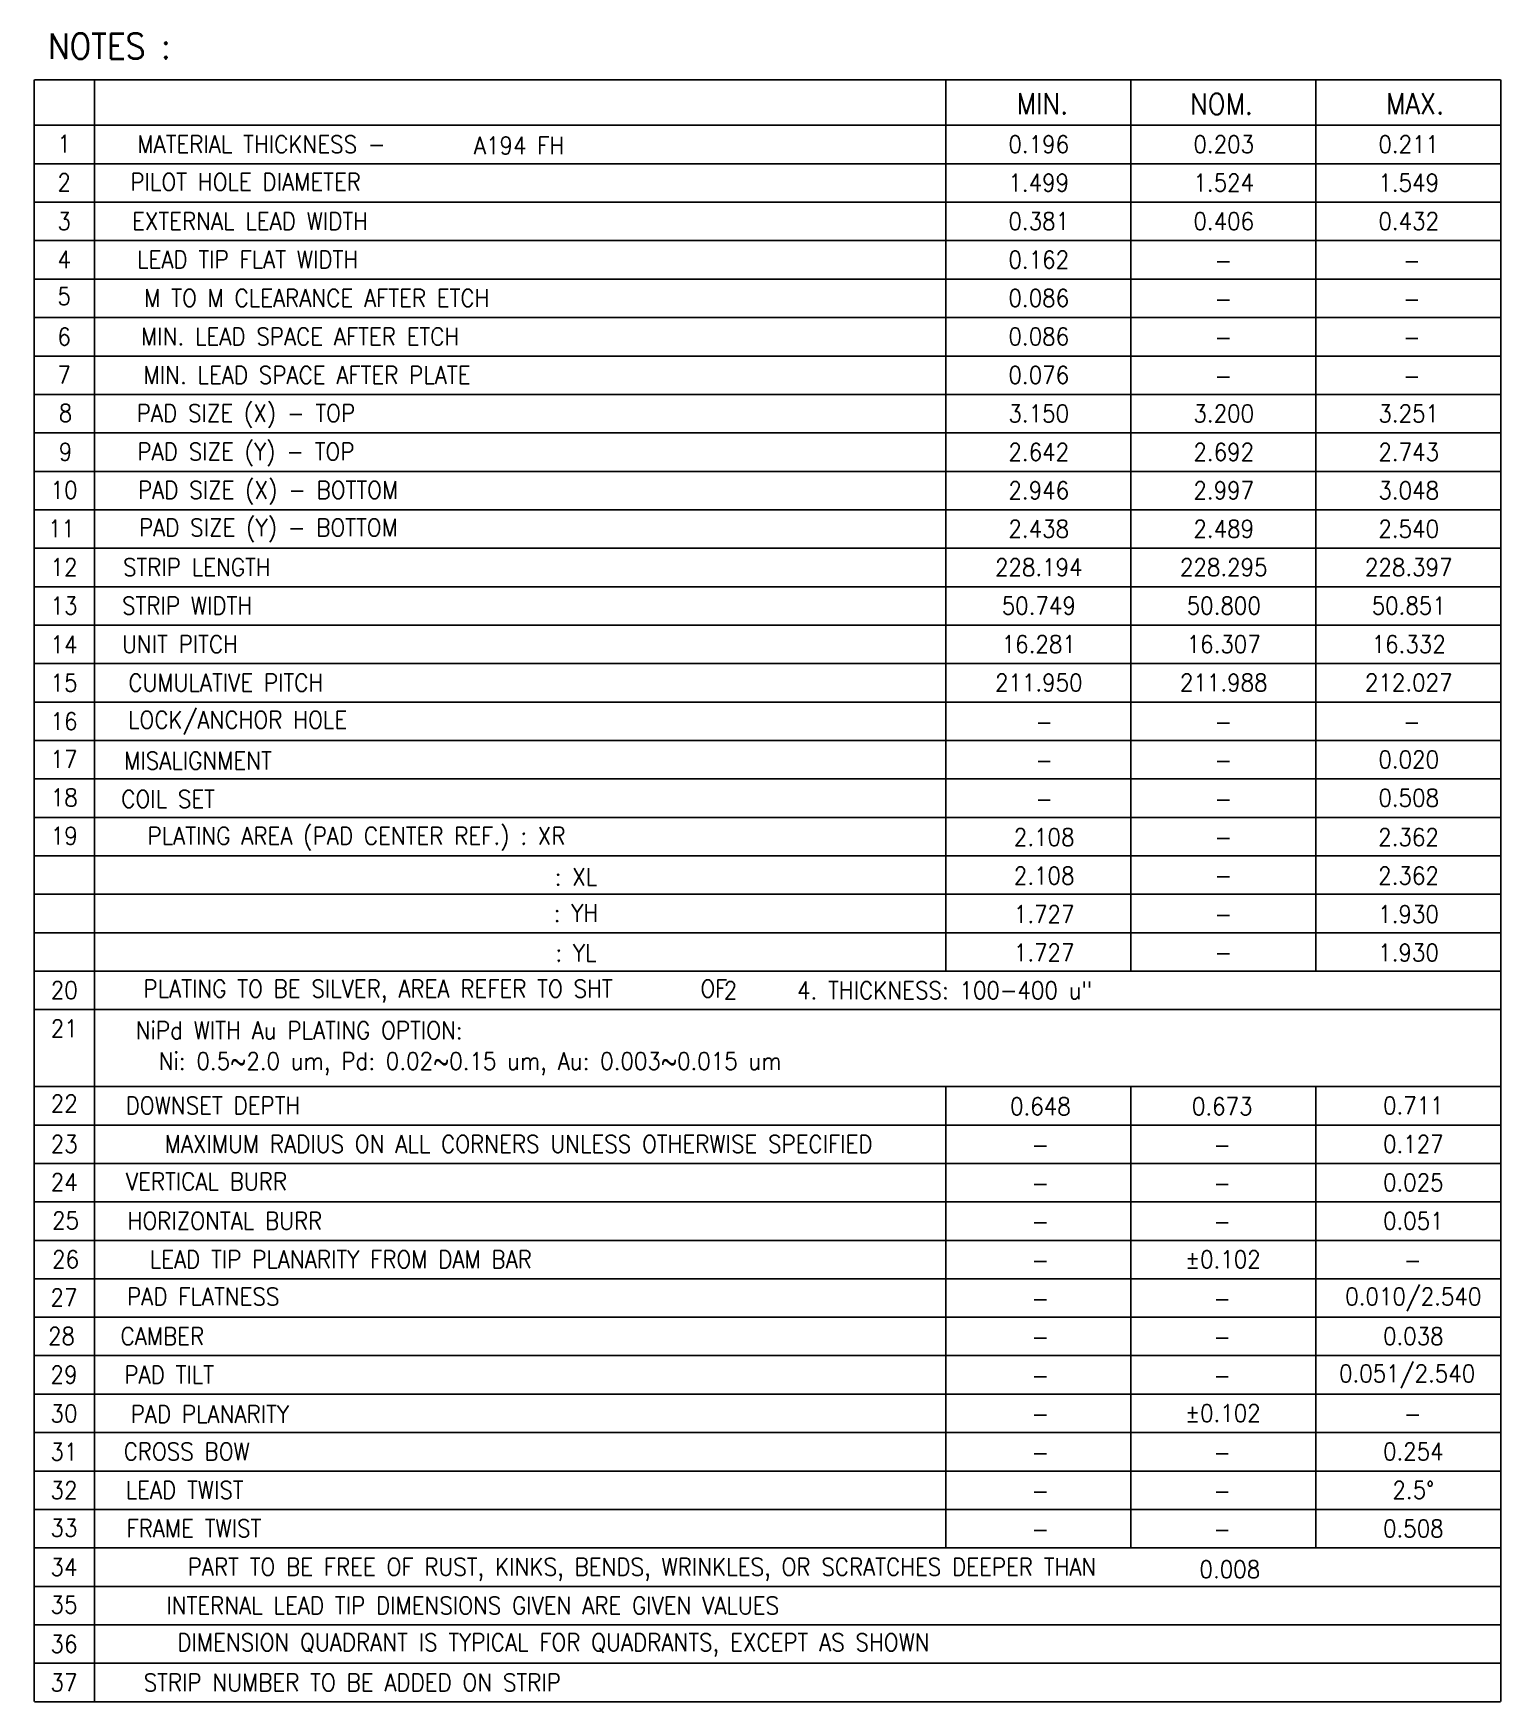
# Model space of a CAD drawing. Extents: x -152.4 to -150.92, y 86.36 to 88.04.
import ezdxf
from ezdxf.enums import TextEntityAlignment as Align

# ---------------------------------------------------------------- set-up
doc = ezdxf.new("R2010")
doc.units = 0
doc.header["$LTSCALE"] = 0.04
doc.header["$MEASUREMENT"] = 0
doc.layers.add('4', color=7, linetype='CONTINUOUS')
doc.styles.add('ROMANS', font='romans', dxfattribs={"height": 2.5})

msp = doc.modelspace()

# ---------------------------------------------------------------- linework, layer by layer
at = {"layer": '4', "color": 3}
for p, q in [((-152.3354, 86.3632), (-152.3354, 87.9905)), ((-152.3959, 87.9448), (-150.9245, 87.9448)), ((-152.3959, 87.9062), (-150.9245, 87.9062)), ((-152.3959, 87.8677), (-150.9245, 87.8677)), ((-152.3959, 87.8291), (-150.9245, 87.8291)), ((-152.3959, 87.7905), (-150.9245, 87.7905)), ((-152.3959, 87.7519), (-150.9245, 87.7519)), ((-152.3959, 87.7133), (-150.9245, 87.7133)), ((-152.3959, 87.6748), (-150.9245, 87.6748)), ((-152.3959, 87.6362), (-150.9245, 87.6362)), ((-152.3959, 87.5976), (-150.9245, 87.5976)), ((-152.3959, 87.559), (-150.9245, 87.559)), ((-152.3959, 87.5205), (-150.9245, 87.5205)), ((-152.3959, 87.4819), (-150.9245, 87.4819)), ((-152.3959, 87.4433), (-150.9245, 87.4433)), ((-152.3959, 87.4047), (-150.9245, 87.4047)), ((-152.3959, 87.3662), (-150.9245, 87.3662)), ((-152.3959, 87.3276), (-150.9245, 87.3276)), ((-152.3959, 87.289), (-150.9245, 87.289)), ((-152.3959, 87.2504), (-150.9245, 87.2504)), ((-152.3959, 87.2119), (-150.9245, 87.2119)), ((-152.3959, 87.1733), (-150.9245, 87.1733)), ((-152.3959, 87.1347), (-150.9245, 87.1347)), ((-152.3959, 87.0961), (-150.9245, 87.0961)), ((-152.3959, 87.0576), (-150.9245, 87.0576)), ((-152.3959, 86.9804), (-150.9245, 86.9804)), ((-152.3959, 86.9418), (-150.9245, 86.9418)), ((-152.3959, 86.9033), (-150.9245, 86.9033)), ((-152.3959, 86.8647), (-150.9245, 86.8647)), ((-152.3959, 86.8261), (-150.9245, 86.8261)), ((-152.3959, 86.7875), (-150.9245, 86.7875)), ((-152.3959, 86.7489), (-150.9245, 86.7489)), ((-152.3959, 86.7104), (-150.9245, 86.7104)), ((-152.3959, 86.6718), (-150.9245, 86.6718)), ((-152.3959, 86.6332), (-150.9245, 86.6332)), ((-152.3959, 86.5946), (-150.9245, 86.5946)), ((-152.3959, 86.5561), (-150.9245, 86.5561)), ((-152.3959, 86.5175), (-150.9245, 86.5175)), ((-152.3959, 86.4789), (-150.9245, 86.4789)), ((-152.3959, 86.4403), (-150.9245, 86.4403)), ((-152.3959, 86.4018), (-150.9245, 86.4018))]:
    msp.add_line(p, q, dxfattribs=at)
at = {"layer": '4', "color": 7, "const_width": 0.00175}
for points in [[(-152.3959, 86.3632), (-152.3959, 87.9905)], [(-152.3959, 87.9905), (-150.9245, 87.9905)], [(-151.4813, 87.0961), (-151.4813, 87.9905)], [(-151.2957, 87.0961), (-151.2957, 87.9905)], [(-151.1101, 87.0961), (-151.1101, 87.9905)], [(-150.9245, 86.3632), (-150.9245, 87.9905)], [(-151.4813, 86.5175), (-151.4813, 86.9804)], [(-151.2957, 86.5175), (-151.2957, 86.9804)], [(-151.1101, 86.5175), (-151.1101, 86.9804)], [(-152.3959, 86.3632), (-150.9245, 86.3632)]]:
    msp.add_lwpolyline(points, dxfattribs=at)

# ---------------------------------------------------------------- texts
at = {"layer": '4', "color": 7, "style": 'ROMANS', "width": 0.9}
for s, height, p in [('NOTES :', 0.02555, (-152.3205, 88.0243)), ('MIN.', 0.02104, (-151.3844, 87.9664)), ('NOM.', 0.02104, (-151.2047, 87.9662)), ('MAX.', 0.02104, (-151.0105, 87.9666))]:
    msp.add_text(s, height=height, dxfattribs=at).set_placement(p, align=Align.MIDDLE)
at = {"layer": '4', "color": 3, "style": 'ROMANS', "width": 0.9}
for s, height, p in [('1', 0.0175, (-152.3658, 87.9262)), ('MATERIAL THICKNESS - ', 0.017535, (-152.1626, 87.9258)), ('0.196', 0.01753, (-151.388, 87.9258)), ('0.203', 0.01753, (-151.2024, 87.9258)), ('0.211', 0.01753, (-151.0168, 87.9258)), ('2', 0.0175, (-152.3658, 87.8876)), ('PILOT HOLE DIAMETER', 0.017535, (-152.1838, 87.888)), ('1.499', 0.01753, (-151.388, 87.8872)), ('1.524', 0.01753, (-151.2024, 87.8872)), ('1.549', 0.01753, (-151.0168, 87.8872)), ('3', 0.0175, (-152.3658, 87.8486)), ('EXTERNAL LEAD WIDTH', 0.017535, (-152.1794, 87.8487)), ('0.381', 0.01753, (-151.388, 87.8486)), ('0.406', 0.01753, (-151.2024, 87.8486)), ('0.432', 0.01753, (-151.0168, 87.8486)), ('4', 0.0175, (-152.3658, 87.8102)), ('LEAD TIP FLAT WIDTH ', 0.017535, (-152.1764, 87.8101)), ('0.162', 0.01753, (-151.388, 87.81)), ('-', 0.0175, (-151.2028, 87.8092)), ('-', 0.0175, (-151.0137, 87.8092)), ('5', 0.0175, (-152.3658, 87.7734)), ('M TO M CLEARANCE AFTER ETCH', 0.017535, (-152.1124, 87.7715)), ('0.086', 0.01753, (-151.388, 87.7715)), ('-', 0.0175, (-151.2028, 87.7706)), ('-', 0.0175, (-151.0137, 87.7706)), ('6', 0.0175, (-152.3658, 87.7328)), ('MIN. LEAD SPACE AFTER ETCH', 0.017535, (-152.1291, 87.7329)), ('0.086', 0.01753, (-151.388, 87.7329)), ('-', 0.0175, (-151.2028, 87.7321)), ('-', 0.0175, (-151.0137, 87.7321)), ('7', 0.0175, (-152.3658, 87.6945)), ('MIN. LEAD SPACE AFTER PLATE', 0.017535, (-152.1222, 87.6943)), ('0.076', 0.01753, (-151.388, 87.6943)), ('-', 0.0175, (-151.2028, 87.6935)), ('-', 0.0175, (-151.0137, 87.6935)), ('8', 0.0175, (-152.3645, 87.6562)), ('PAD SIZE (X) - TOP', 0.017535, (-152.1835, 87.6548)), ('3.150', 0.01753, (-151.388, 87.6557)), ('3.200', 0.01753, (-151.2024, 87.6557)), ('3.251', 0.01753, (-151.0168, 87.6557)), ('9', 0.0175, (-152.3645, 87.6172)), ('PAD SIZE (Y) - TOP', 0.017535, (-152.1835, 87.6162)), ('2.642', 0.01753, (-151.388, 87.6171)), ('2.692', 0.01753, (-151.2024, 87.6171)), ('2.743', 0.01753, (-151.0168, 87.6171)), ('PAD SIZE (X) - BOTTOM', 0.017535, (-152.1613, 87.5776)), ('10', 0.01753, (-152.3661, 87.5789)), ('2.946', 0.01753, (-151.388, 87.5786)), ('2.997', 0.01753, (-151.2024, 87.5786)), ('3.048', 0.01753, (-151.0168, 87.5786)), ('11', 0.01753, (-152.3686, 87.5402)), ('PAD SIZE (Y) - BOTTOM', 0.017535, (-152.161, 87.54)), ('2.438', 0.01753, (-151.388, 87.54)), ('2.489', 0.01753, (-151.2024, 87.54)), ('2.540', 0.01753, (-151.0168, 87.54)), ('12', 0.01753, (-152.3661, 87.5015)), ('STRIP LENGTH', 0.017535, (-152.2328, 87.5015)), ('228.194', 0.01753, (-151.388, 87.5014)), ('228.295', 0.01753, (-151.2024, 87.5014)), ('228.397', 0.01753, (-151.0168, 87.5014)), ('13', 0.01753, (-152.3661, 87.4629)), ('STRIP WIDTH', 0.017535, (-152.2425, 87.4629)), ('50.749', 0.01753, (-151.388, 87.4628)), ('50.800', 0.01753, (-151.2024, 87.4628)), ('50.851', 0.01753, (-151.0168, 87.4628)), ('14', 0.01753, (-152.3661, 87.4239)), ('UNIT PITCH', 0.01753, (-152.2497, 87.4243)), ('16.281', 0.01753, (-151.388, 87.4243)), ('16.307', 0.01753, (-151.2024, 87.4243)), ('16.332', 0.01753, (-151.0168, 87.4243)), ('15', 0.01753, (-152.3661, 87.3855)), ('CUMULATIVE PITCH', 0.017535, (-152.2037, 87.3856)), ('211.950', 0.01753, (-151.388, 87.3857)), ('211.988', 0.01753, (-151.2024, 87.3857)), ('212.027', 0.01753, (-151.0168, 87.3857)), ('16', 0.01753, (-152.3661, 87.3469)), ('LOCK/ANCHOR HOLE', 0.017535, (-152.1919, 87.347)), ('-', 0.0175, (-151.3826, 87.3463)), ('-', 0.0175, (-151.2028, 87.3463)), ('-', 0.0175, (-151.0137, 87.3463)), ('17', 0.01753, (-152.3661, 87.3088)), ('MISALIGNMENT', 0.017535, (-152.2316, 87.3074)), ('-', 0.0175, (-151.3826, 87.3077)), ('-', 0.0175, (-151.2028, 87.3077)), ('0.020', 0.01753, (-151.0168, 87.3085)), ('18', 0.01753, (-152.3658, 87.2704)), ('COIL SET', 0.01753, (-152.2616, 87.2689)), ('0.508', 0.01753, (-151.0168, 87.27)), ('-', 0.0175, (-151.3826, 87.2691)), ('-', 0.0175, (-151.2028, 87.2691)), ('19', 0.01753, (-152.3658, 87.2319)), ('PLATING AREA (PAD CENTER REF.) : XR', 0.017535, (-152.0726, 87.2307)), ('2.108', 0.01753, (-151.3826, 87.2306)), ('2.362', 0.01753, (-151.017, 87.2306)), ('-', 0.0175, (-151.2028, 87.2306)), (': XL', 0.01753, (-151.8524, 87.1909)), ('2.108', 0.01753, (-151.3826, 87.192)), ('-', 0.0175, (-151.2028, 87.192)), ('2.362', 0.01753, (-151.017, 87.192)), (': YH', 0.01753, (-151.8524, 87.1545)), ('1.727', 0.01753, (-151.3826, 87.1534)), ('1.930', 0.01753, (-151.017, 87.1534)), ('-', 0.0175, (-151.2028, 87.1534)), (': YL', 0.01753, (-151.8524, 87.1146)), ('1.727', 0.01753, (-151.3826, 87.1148)), ('1.930', 0.01753, (-151.017, 87.1148)), ('-', 0.0175, (-151.2028, 87.1148)), ('20', 0.01753, (-152.3658, 87.0771)), ('PLATING TO BE SILVER, AREA REFER TO SHT    OF', 0.017535, (-151.9934, 87.076)), ('21', 0.01753, (-152.3658, 87.0387)), ('NiPd WITH Au PLATING OPTION:', 0.017535, (-152.1301, 87.0372)), ('Ni: 0.5~2.0 um, Pd: 0.02~0.15 um, Au: 0.003~0.015 um', 0.017535, (-151.9586, 87.0037)), ('22', 0.01753, (-152.3658, 86.9633)), ('DOWNSET DEPTH', 0.017535, (-152.2166, 86.9614)), ('0.648', 0.01753, (-151.3864, 86.9605)), ('0.673', 0.01753, (-151.2039, 86.9605)), ('0.711', 0.01753, (-151.0122, 86.9614)), ('23', 0.01753, (-152.3658, 86.9227)), ('MAXIMUM RADIUS ON ALL CORNERS UNLESS OTHERWISE SPECIFIED', 0.017535, (-151.9099, 86.9228)), ('-', 0.0175, (-151.3864, 86.922)), ('-', 0.0175, (-151.2039, 86.922)), ('0.127', 0.01753, (-151.0122, 86.9228)), ('24', 0.01753, (-152.3658, 86.8844)), ('VERTICAL BURR', 0.017535, (-152.2231, 86.8851)), ('0.025', 0.01753, (-151.0122, 86.8842)), ('-', 0.0175, (-151.3864, 86.8834)), ('-', 0.0175, (-151.2039, 86.8834)), ('25', 0.01753, (-152.3645, 86.8461)), ('HORIZONTAL BURR', 0.017535, (-152.2046, 86.8457)), ('0.051', 0.01753, (-151.0122, 86.8456)), ('-', 0.0175, (-151.3864, 86.8448)), ('-', 0.0175, (-151.2039, 86.8448)), ('26', 0.01753, (-152.3645, 86.8071)), ('LEAD TIP PLANARITY FROM DAM BAR', 0.017535, (-152.0883, 86.8071)), ('-', 0.0175, (-151.3864, 86.8062)), ('%%p0.102', 0.01753, (-151.2032, 86.8071)), ('-', 0.0175, (-151.0129, 86.8062)), ('27', 0.01753, (-152.3661, 86.7688)), ('PAD FLATNESS', 0.017535, (-152.2264, 86.7697)), ('0.010/2.540', 0.017535, (-151.0122, 86.7685)), ('-', 0.0175, (-151.3864, 86.7677)), ('-', 0.0175, (-151.2039, 86.7677)), ('28', 0.01753, (-152.3686, 86.7301)), ('CAMBER', 0.01753, (-152.2674, 86.7299)), ('0.038', 0.01753, (-151.0122, 86.7299)), ('-', 0.0175, (-151.3864, 86.7291)), ('-', 0.0175, (-151.2039, 86.7291)), ('PAD TILT', 0.01753, (-152.2605, 86.6914)), ('0.051/2.540', 0.017535, (-151.0184, 86.6913)), ('29', 0.01753, (-152.3661, 86.6914)), ('-', 0.0175, (-151.3864, 86.6905)), ('-', 0.0175, (-151.2039, 86.6905)), ('30', 0.01753, (-152.3661, 86.6524)), ('PAD PLANARITY', 0.017535, (-152.2197, 86.6518)), ('-', 0.0175, (-151.3864, 86.6519)), ('%%p0.102', 0.01753, (-151.2032, 86.6527)), ('-', 0.0175, (-151.0129, 86.6519)), ('31', 0.01753, (-152.3661, 86.614)), ('CROSS BOW', 0.01753, (-152.243, 86.6142)), ('0.254', 0.01753, (-151.0122, 86.6142)), ('-', 0.0175, (-151.3864, 86.6133)), ('-', 0.0175, (-151.2039, 86.6133)), ('32', 0.01753, (-152.3661, 86.5754)), ('LEAD TWIST', 0.01753, (-152.245, 86.5756)), ('2.5%%d', 0.01753, (-151.0122, 86.5756)), ('-', 0.0175, (-151.3864, 86.5748)), ('-', 0.0175, (-151.2039, 86.5748)), ('33', 0.01753, (-152.3661, 86.5377)), ('FRAME TWIST', 0.017535, (-152.2357, 86.5371)), ('-', 0.0175, (-151.3864, 86.5362)), ('-', 0.0175, (-151.2039, 86.5362)), ('0.508', 0.01753, (-151.0122, 86.537)), ('34', 0.01753, (-152.3661, 86.4983)), ('PART TO BE FREE OF RUST, KINKS, BENDS, WRINKLES, OR SCRATCHES DEEPER THAN', 0.017535, (-151.7861, 86.4958)), ('0.008', 0.01753, (-151.1963, 86.4961)), ('35', 0.01753, (-152.3661, 86.4605)), ('INTERNAL LEAD TIP DIMENSIONS GIVEN ARE GIVEN VALUES', 0.017535, (-151.956, 86.4597)), ('36', 0.01753, (-152.3661, 86.4211)), ('DIMENSION QUADRANT IS TYPICAL FOR QUADRANTS, EXCEPT AS SHOWN', 0.017535, (-151.8749, 86.4201)), ('37', 0.01753, (-152.3661, 86.3825)), ('STRIP NUMBER TO BE ADDED ON STRIP', 0.017535, (-152.0768, 86.3825))]:
    msp.add_text(s, height=height, dxfattribs=at).set_placement(p, align=Align.MIDDLE)
at = {"layer": '4', "color": 1, "style": 'ROMANS', "width": 0.9}
for s, height, p in [('A194 FH', 0.01753, (-151.9095, 87.9246)), ('2     4. THICKNESS: 100-400 u"', 0.017535, (-151.5192, 87.0769))]:
    msp.add_text(s, height=height, dxfattribs=at).set_placement(p, align=Align.MIDDLE)

doc.saveas('drawing.dxf')
